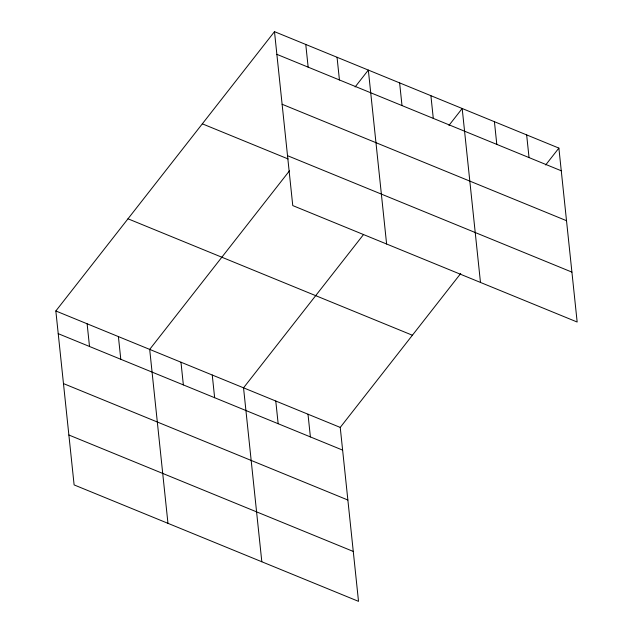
<?xml version="1.0" encoding="UTF-8"?>
<svg xmlns="http://www.w3.org/2000/svg" width="633" height="633" viewBox="0 0 633 633"><rect width="100%" height="100%" fill="white"/><g stroke="black" fill="none" stroke-linecap="round" stroke-linejoin="round"><path stroke-width="0.95" d="M460.745 273.464L340.238 427.417L358.515 601.35L74.116 484.91L55.839 310.977L274.485 31.65L558.884 148.09L577.161 322.023L292.762 205.583L274.485 31.65M289.534 170.744L149.689 349.4L167.967 523.341M355.105 86.974L368.335 70.073L386.613 244.014M363.437 234.653L243.539 387.823L261.825 561.764M448.955 125.397L462.185 108.496L480.471 282.437M545.654 164.984L558.884 148.09M276.866 54.343L561.265 170.783M282.112 104.255L566.511 220.695M287.517 155.678L571.915 272.111M202.331 123.831L288.134 158.962M127.993 218.796L412.392 335.237M55.839 310.977L340.238 427.417M58.22 333.67L342.619 450.11M63.466 383.582L347.865 500.015M68.87 435.006L353.269 551.438M526.648 134.892L529.038 157.585M494.42 121.694L496.802 144.387M430.907 95.694L433.288 118.387M399.621 82.883L402.002 105.576M337.049 57.263L339.438 79.964M305.771 44.46L308.152 67.153M308.002 414.219L310.392 436.912M275.774 401.021L278.156 423.714M212.253 375.021L214.642 397.714M180.975 362.211L183.356 384.904M118.403 336.59L120.792 359.291M87.117 323.787L89.506 346.48"/></g></svg>
